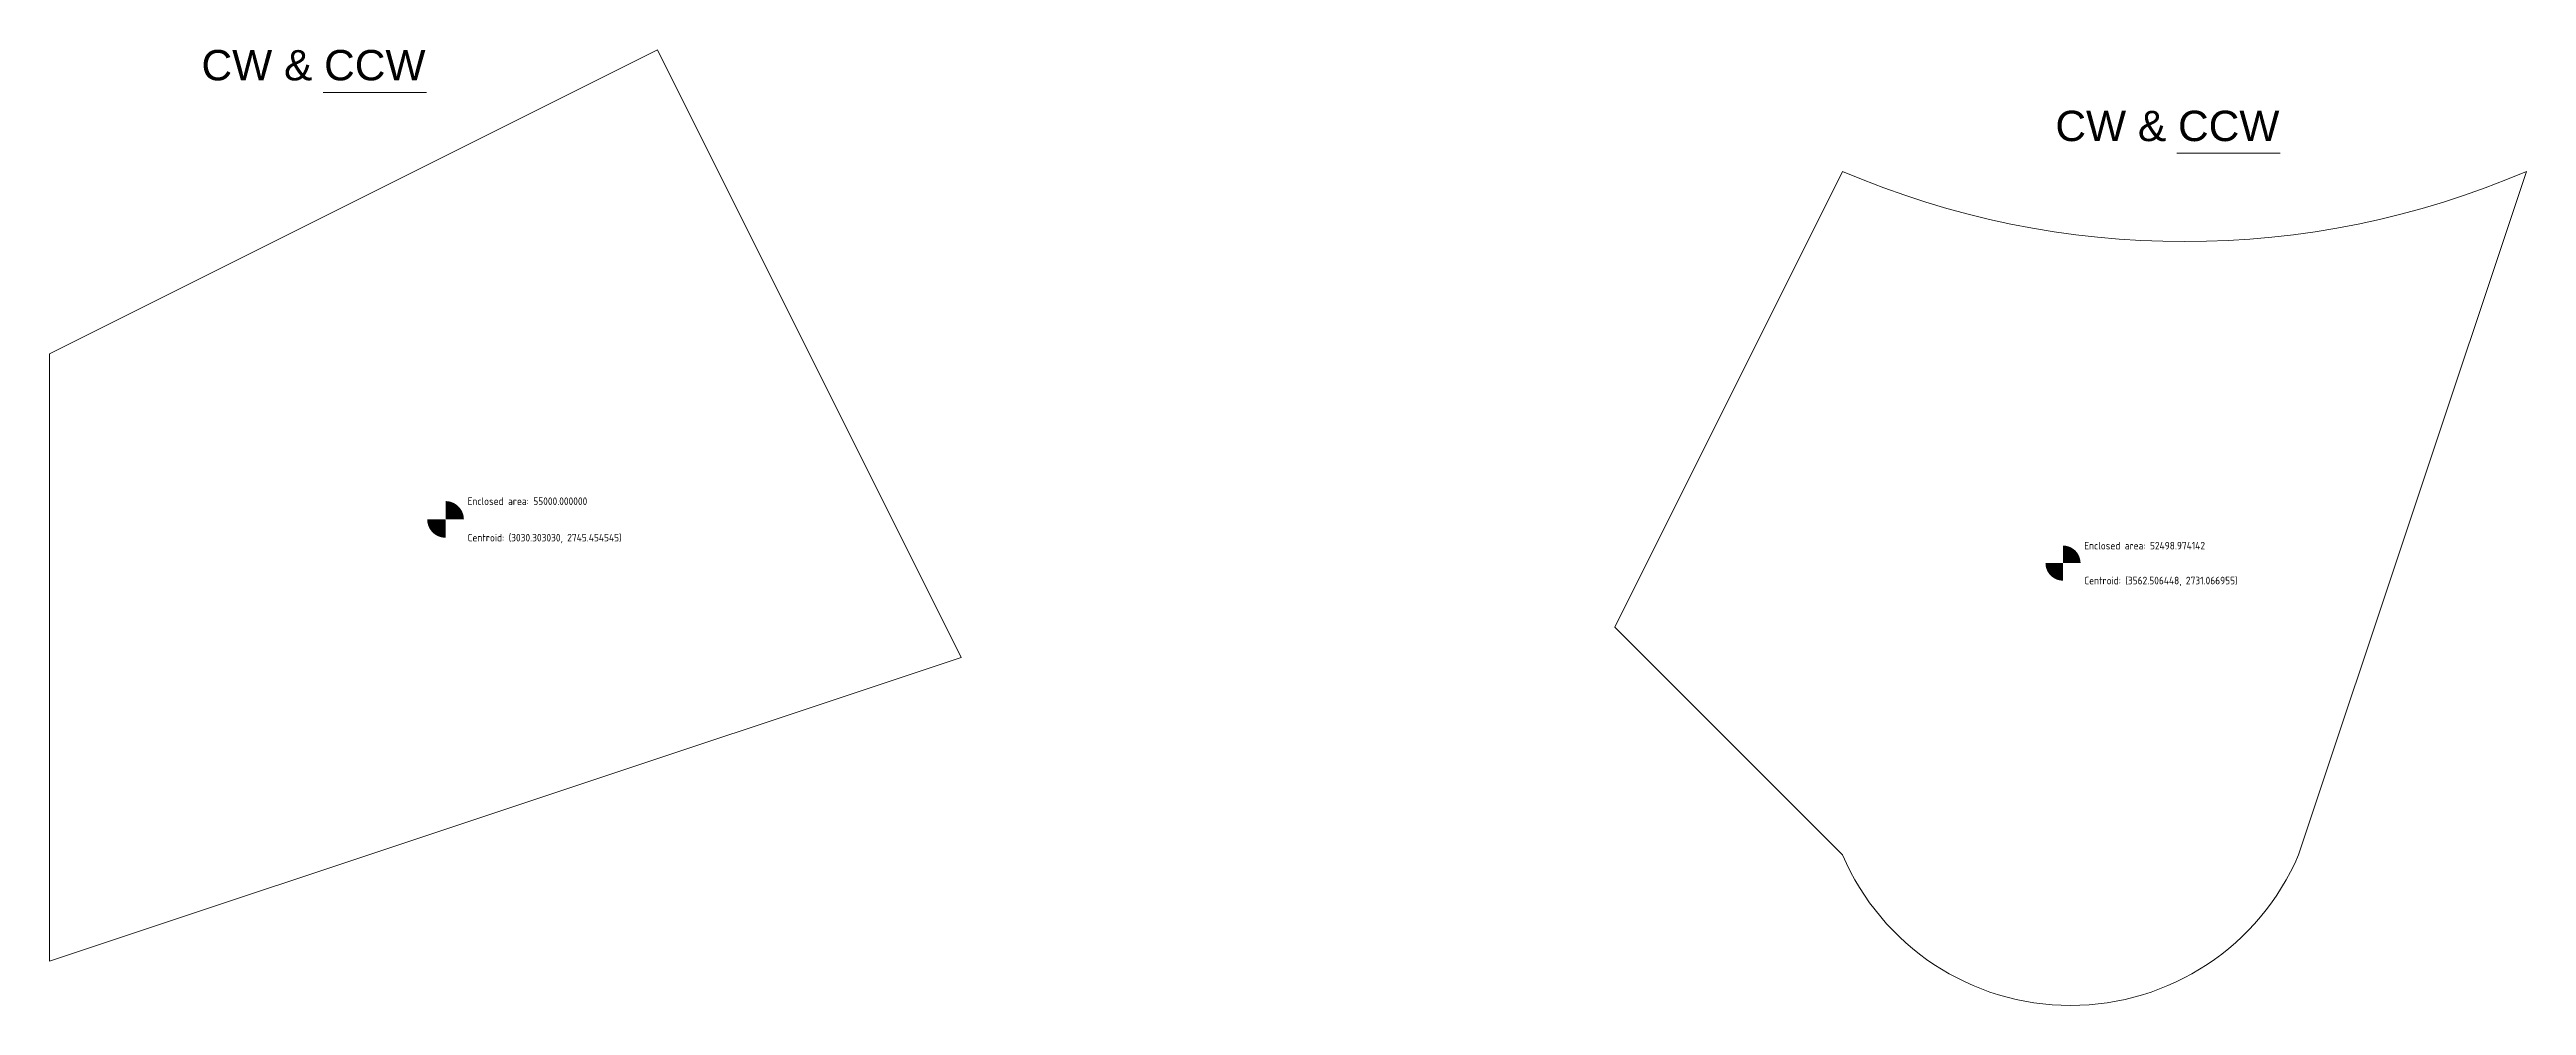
# Model space of a CAD drawing. Header units: millimetres. Extents: x 300 to 5400, y 194 to 3003.
# Drawn here: x 2900 to 3715, y 2585 to 2900 of the extents above; entities that cross this region are included whole.
import ezdxf

# ---------------------------------------------------------------- set-up
doc = ezdxf.new("R2010")
doc.units = ezdxf.units.MM
for name, color, linetype, lineweight, true_color in [('As open or closed shapes', 18, 'Continuous', 15, 0x000000), ('Centroid Examples (empty) ... As area centroid (empty) ... As arc segments (78)', 3, 'Continuous', 15, 0x00ff00), ('Centroid Examples (empty) ... As area centroid (empty) ... As arc segments (78) ... Area autoClose', 5, 'Continuous', 15, 0x0000ff), ('Text', 18, 'Continuous', 15, 0x000000)]:
    doc.layers.add(name, color=color, linetype=linetype, lineweight=lineweight, true_color=true_color)
doc.styles.add('textstyle22', font='arial.ttf')
doc.styles.add('textstyle23', font='arial.ttf')
doc.styles.add('textstyle46', font='')
doc.styles.add('textstyle47', font='')
doc.styles.add('textstyle48', font='')
doc.styles.add('textstyle49', font='')
doc.styles.get('textstyle46').set_extended_font_data('ISOCP')
doc.styles.get('textstyle47').set_extended_font_data('ISOCP')
doc.styles.get('textstyle48').set_extended_font_data('ISOCP')
doc.styles.get('textstyle49').set_extended_font_data('ISOCP')

msp = doc.modelspace()

# ---------------------------------------------------------------- linework, layer by layer
at = {"layer": 'As open or closed shapes', "flags": 128}
msp.add_lwpolyline([(3200, 2700), (3100, 2900), (2900, 2800), (2900, 2600)], dxfattribs=at)
msp.add_lwpolyline([(3415, 2710), (3490, 2635, 0.660775), (3640, 2635), (3715, 2860, -0.205152), (3490, 2860)], format="xyb", close=True, dxfattribs=at)
at = {"layer": 'Centroid Examples (empty) ... As area centroid (empty) ... As arc segments (78)', "color": 73, "true_color": 0x9bdc70, "flags": 128}
for points in [[(3024.3, 2745.45, 0, 0, 1), (3036.3, 2745.45, 0, 0, 0), (3033.3, 2745.45, 6.06, 6.06, 0.414214), (3030.3, 2748.45, 0, 0, 0), (3030.3, 2742.45, 6.06, 6.06, -0.414214), (3027.3, 2745.45, 0, 0, 0), (3024.3, 2745.45, 0, 0, -1), (3036.3, 2745.45, 0, 0, 0)], [(3556.77, 2731.07, 0, 0, 1), (3568.25, 2731.07, 0, 0, 0), (3565.38, 2731.07, 5.8, 5.8, 0.414214), (3562.51, 2733.94, 0, 0, 0), (3562.51, 2728.2, 5.8, 5.8, -0.414214), (3559.64, 2731.07, 0, 0, 0), (3556.77, 2731.07, 0, 0, -1), (3568.25, 2731.07, 0, 0, 0)]]:
    msp.add_lwpolyline(points, format="xyseb", dxfattribs=at)
at = {"layer": 'Centroid Examples (empty) ... As area centroid (empty) ... As arc segments (78) ... Area autoClose'}
msp.add_line((2900, 2600), (3200, 2700), dxfattribs=at)
at = {"layer": 'Text'}
for p, q in [((2990, 2886), (3024, 2886)), ((3600, 2866), (3634, 2866))]:
    msp.add_line(p, q, dxfattribs=at)

# ---------------------------------------------------------------- texts
at = {"layer": 'Centroid Examples (empty) ... As area centroid (empty) ... As arc segments (78)', "color": 73, "true_color": 0x9bdc70, "char_height": 2.5, "attachment_point": 1}
for s, insert, style in [('Enclosed area: 55000.000000', (3037.55, 2752.7), 'textstyle46'), ('Centroid: (3030.303030, 2745.454545)', (3037.55, 2740.7), 'textstyle47'), ('Enclosed area: 52498.974142', (3569.5, 2738.06), 'textstyle48'), ('Centroid: (3562.506448, 2731.066955)', (3569.5, 2726.58), 'textstyle49')]:
    msp.add_mtext(s, dxfattribs=dict(at, insert=insert, style=style))
at = {"layer": 'Text', "char_height": 10, "attachment_point": 1}
for insert, style in [((2950, 2900), 'textstyle23'), ((3560, 2880), 'textstyle22')]:
    msp.add_mtext('CW & CCW', dxfattribs=dict(at, insert=insert, style=style))

doc.saveas('drawing.dxf')
